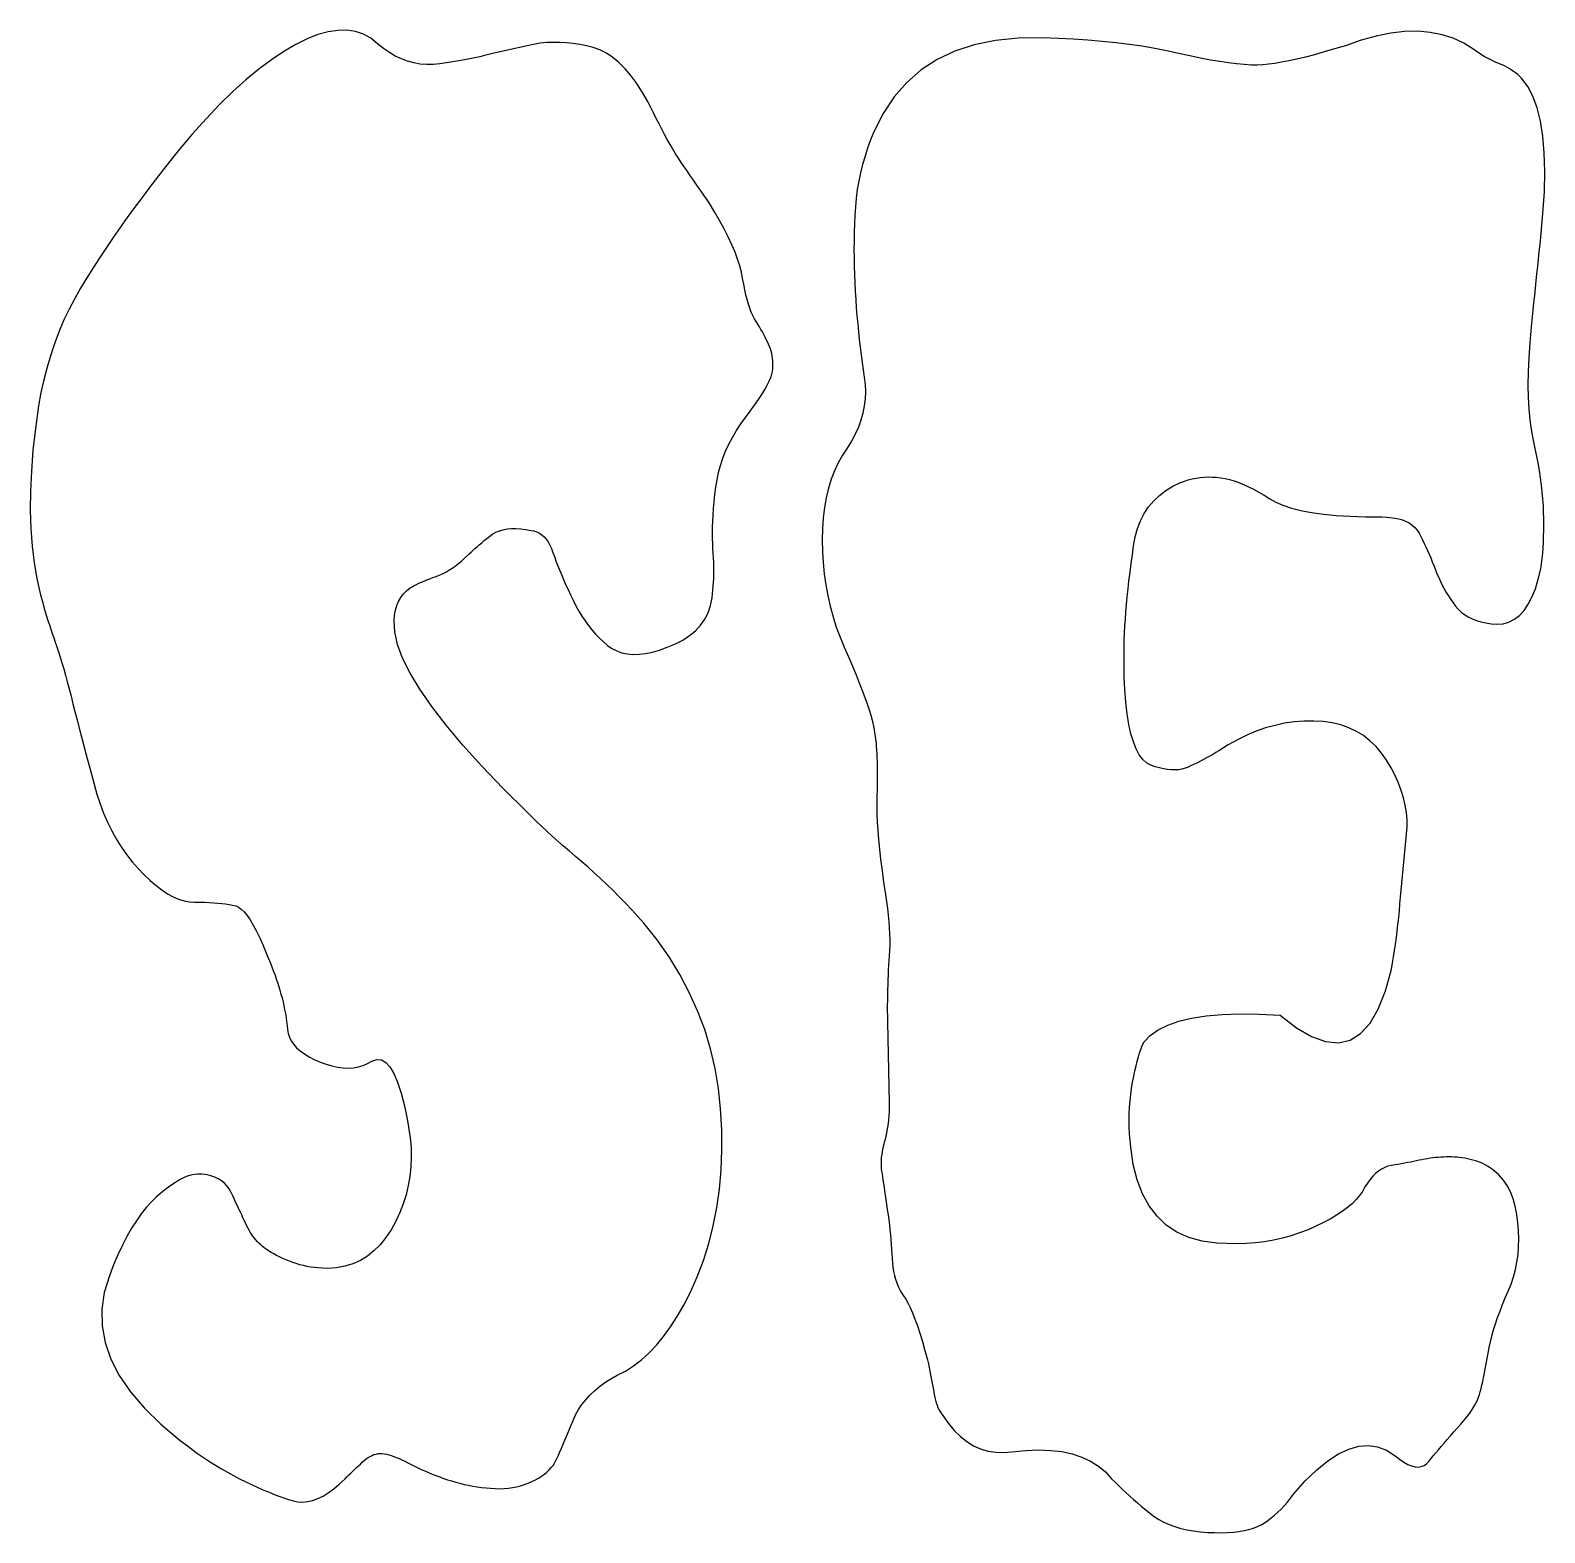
# Model space of a CAD drawing. Header units: millimetres. Extents: x 5 to 265, y 5 to 96.
# Drawn here: x 109.78 to 130, y 5 to 25.07 of the extents above; entities that cross this region are included whole.
import ezdxf

# ---------------------------------------------------------------- set-up
doc = ezdxf.new("R2010")
doc.units = ezdxf.units.MM

msp = doc.modelspace()

# ---------------------------------------------------------------- linework, layer by layer
at = {"layer": 'Schnitt'}
for points in [[(118.901, 17.69), (118.903, 17.741), (118.905, 17.793), (118.906, 17.847), (118.905, 17.903), (118.903, 17.961), (118.901, 18.02), (118.897, 18.082), (118.893, 18.145), (118.889, 18.211), (118.886, 18.28), (118.885, 18.353), (118.887, 18.429), (118.89, 18.509), (118.894, 18.593), (118.901, 18.68), (118.909, 18.771), (118.919, 18.866), (118.931, 18.964), (118.947, 19.063), (118.967, 19.161), (118.994, 19.257), (119.025, 19.353), (119.062, 19.447), (119.105, 19.539), (119.152, 19.631), (119.205, 19.721), (119.264, 19.81), (119.328, 19.898), (119.391, 19.982), (119.449, 20.061), (119.5, 20.136), (119.545, 20.205), (119.584, 20.269), (119.616, 20.328), (119.643, 20.381), (119.664, 20.43), (119.678, 20.474), (119.686, 20.512), (119.69, 20.547), (119.693, 20.583), (119.693, 20.617), (119.692, 20.651), (119.689, 20.685), (119.685, 20.718), (119.678, 20.75), (119.67, 20.782), (119.66, 20.814), (119.648, 20.845), (119.634, 20.876), (119.62, 20.907), (119.605, 20.939), (119.588, 20.971), (119.571, 21.005), (119.552, 21.038), (119.533, 21.072), (119.513, 21.107), (119.491, 21.142), (119.469, 21.177), (119.446, 21.215), (119.425, 21.258), (119.404, 21.304), (119.385, 21.355), (119.366, 21.411), (119.349, 21.471), (119.332, 21.535), (119.317, 21.603), (119.303, 21.676), (119.289, 21.753), (119.273, 21.835), (119.251, 21.92), (119.222, 22.011), (119.187, 22.105), (119.145, 22.204), (119.097, 22.307), (119.043, 22.415), (118.982, 22.527), (118.915, 22.643), (118.842, 22.764), (118.806, 22.815), (118.769, 22.867), (118.733, 22.92), (118.696, 22.973), (118.659, 23.026), (118.622, 23.08), (118.584, 23.135), (118.547, 23.19), (118.509, 23.245), (118.47, 23.301), (118.432, 23.359), (118.394, 23.418), (118.356, 23.479), (118.319, 23.543), (118.282, 23.608), (118.245, 23.676), (118.208, 23.745), (118.172, 23.817), (118.135, 23.891), (118.099, 23.967), (118.027, 24.109), (117.953, 24.239), (117.876, 24.357), (117.798, 24.462), (117.719, 24.555), (117.637, 24.636), (117.554, 24.705), (117.469, 24.761), (117.382, 24.805), (117.293, 24.837), (117.204, 24.86), (117.115, 24.879), (117.026, 24.893), (116.937, 24.902), (116.849, 24.907), (116.761, 24.907), (116.673, 24.903), (116.585, 24.894), (116.498, 24.88), (116.41, 24.862), (115.95, 24.76), (115.897, 24.745), (115.84, 24.73), (115.779, 24.715), (115.714, 24.701), (115.646, 24.686), (115.574, 24.672), (115.498, 24.659), (115.418, 24.645), (115.334, 24.632), (115.246, 24.619), (115.157, 24.61), (115.07, 24.609), (114.983, 24.616), (114.898, 24.631), (114.814, 24.654), (114.732, 24.685), (114.65, 24.724), (114.571, 24.771), (114.492, 24.825), (114.414, 24.888), (114.324, 24.961), (114.225, 25.015), (114.119, 25.051), (114.005, 25.068), (113.883, 25.067), (113.754, 25.048), (113.617, 25.01), (113.473, 24.953), (113.32, 24.879), (113.16, 24.785), (112.995, 24.675), (112.827, 24.549), (112.655, 24.407), (112.481, 24.249), (112.303, 24.075), (112.123, 23.886), (111.939, 23.68), (111.752, 23.459), (111.562, 23.222), (111.369, 22.969), (111.268, 22.835), (111.169, 22.702), (111.071, 22.568), (110.976, 22.434), (110.883, 22.3), (110.792, 22.166), (110.703, 22.031), (110.616, 21.896), (110.531, 21.761), (110.448, 21.625), (110.369, 21.487), (110.294, 21.345), (110.225, 21.199), (110.161, 21.048), (110.102, 20.893), (110.049, 20.733), (110, 20.569), (109.957, 20.401), (109.918, 20.228), (109.885, 20.051), (109.844, 19.75), (109.812, 19.46), (109.79, 19.181), (109.778, 18.913), (109.776, 18.657), (109.784, 18.411), (109.801, 18.178), (109.828, 17.955), (109.864, 17.744), (109.91, 17.543), (109.926, 17.482), (109.942, 17.422), (109.959, 17.361), (109.976, 17.302), (109.994, 17.243), (110.012, 17.184), (110.031, 17.126), (110.05, 17.068), (110.069, 17.011), (110.09, 16.955), (110.11, 16.896), (110.132, 16.834), (110.153, 16.766), (110.176, 16.695), (110.198, 16.619), (110.222, 16.539), (110.245, 16.454), (110.27, 16.365), (110.295, 16.272), (110.32, 16.174), (110.346, 16.073), (110.373, 15.968), (110.401, 15.859), (110.43, 15.746), (110.461, 15.631), (110.492, 15.511), (110.524, 15.388), (110.557, 15.261), (110.592, 15.131), (110.627, 14.997), (110.665, 14.864), (110.708, 14.735), (110.755, 14.611), (110.807, 14.491), (110.864, 14.377), (110.925, 14.266), (110.991, 14.161), (111.061, 14.06), (111.136, 13.963), (111.216, 13.871), (111.297, 13.786), (111.377, 13.71), (111.456, 13.643), (111.533, 13.585), (111.609, 13.535), (111.684, 13.495), (111.757, 13.464), (111.83, 13.441), (111.901, 13.428), (111.971, 13.423), (112.038, 13.423), (112.103, 13.421), (112.165, 13.419), (112.224, 13.415), (112.281, 13.411), (112.334, 13.405), (112.385, 13.398), (112.433, 13.391), (112.478, 13.382), (112.521, 13.372), (112.557, 13.357), (112.594, 13.33), (112.633, 13.293), (112.672, 13.245), (112.713, 13.187), (112.754, 13.117), (112.797, 13.037), (112.84, 12.946), (112.885, 12.845), (112.93, 12.732), (112.95, 12.686), (112.97, 12.639), (112.989, 12.592), (113.008, 12.544), (113.026, 12.496), (113.044, 12.447), (113.061, 12.397), (113.078, 12.348), (113.094, 12.297), (113.109, 12.246), (113.124, 12.195), (113.138, 12.143), (113.151, 12.091), (113.163, 12.039), (113.173, 11.987), (113.183, 11.934), (113.192, 11.882), (113.199, 11.829), (113.206, 11.775), (113.212, 11.722), (113.221, 11.669), (113.237, 11.618), (113.262, 11.57), (113.294, 11.523), (113.333, 11.478), (113.381, 11.436), (113.436, 11.396), (113.498, 11.357), (113.569, 11.321), (113.647, 11.287), (113.727, 11.257), (113.805, 11.234), (113.881, 11.218), (113.954, 11.209), (114.024, 11.207), (114.092, 11.211), (114.157, 11.223), (114.22, 11.242), (114.28, 11.267), (114.338, 11.299), (114.403, 11.321), (114.465, 11.316), (114.523, 11.282), (114.579, 11.222), (114.632, 11.133), (114.682, 11.017), (114.728, 10.873), (114.772, 10.702), (114.812, 10.502), (114.849, 10.276), (114.861, 10.144), (114.864, 10.014), (114.859, 9.886), (114.845, 9.76), (114.824, 9.636), (114.794, 9.514), (114.756, 9.394), (114.71, 9.277), (114.656, 9.161), (114.594, 9.047), (114.524, 8.941), (114.448, 8.847), (114.366, 8.765), (114.278, 8.695), (114.184, 8.638), (114.084, 8.593), (113.977, 8.56), (113.865, 8.54), (113.746, 8.531), (113.621, 8.536), (113.57, 8.541), (113.52, 8.549), (113.471, 8.558), (113.423, 8.568), (113.375, 8.58), (113.328, 8.594), (113.282, 8.609), (113.236, 8.626), (113.192, 8.644), (113.148, 8.664), (113.105, 8.684), (113.065, 8.704), (113.028, 8.725), (112.992, 8.745), (112.959, 8.766), (112.928, 8.786), (112.9, 8.807), (112.873, 8.827), (112.849, 8.848), (112.828, 8.868), (112.808, 8.889), (112.788, 8.912), (112.769, 8.935), (112.75, 8.96), (112.732, 8.987), (112.714, 9.014), (112.697, 9.043), (112.68, 9.073), (112.664, 9.104), (112.649, 9.137), (112.633, 9.171), (112.616, 9.207), (112.599, 9.244), (112.581, 9.282), (112.562, 9.322), (112.543, 9.364), (112.522, 9.407), (112.501, 9.452), (112.479, 9.499), (112.457, 9.546), (112.432, 9.593), (112.402, 9.634), (112.368, 9.67), (112.33, 9.702), (112.287, 9.729), (112.24, 9.751), (112.189, 9.768), (112.133, 9.78), (112.073, 9.787), (112.009, 9.79), (111.967, 9.786), (111.921, 9.777), (111.873, 9.762), (111.823, 9.74), (111.769, 9.713), (111.713, 9.679), (111.653, 9.639), (111.591, 9.593), (111.526, 9.541), (111.459, 9.482), (111.39, 9.417), (111.323, 9.342), (111.257, 9.259), (111.193, 9.167), (111.129, 9.067), (111.067, 8.957), (111.006, 8.839), (110.947, 8.713), (110.889, 8.577), (110.832, 8.433), (110.763, 8.209), (110.73, 7.985), (110.734, 7.762), (110.774, 7.541), (110.851, 7.32), (110.964, 7.1), (111.113, 6.882), (111.299, 6.664), (111.52, 6.448), (111.779, 6.232), (111.856, 6.172), (111.933, 6.114), (112.011, 6.057), (112.09, 6.003), (112.169, 5.951), (112.248, 5.901), (112.329, 5.853), (112.409, 5.807), (112.49, 5.763), (112.572, 5.721), (112.653, 5.681), (112.732, 5.643), (112.808, 5.608), (112.883, 5.575), (112.956, 5.545), (113.026, 5.516), (113.095, 5.49), (113.162, 5.467), (113.226, 5.445), (113.288, 5.426), (113.351, 5.413), (113.414, 5.409), (113.48, 5.415), (113.546, 5.43), (113.615, 5.455), (113.685, 5.489), (113.756, 5.533), (113.829, 5.586), (113.903, 5.649), (113.979, 5.721), (114.005, 5.746), (114.031, 5.771), (114.056, 5.796), (114.082, 5.821), (114.107, 5.845), (114.133, 5.87), (114.159, 5.893), (114.184, 5.917), (114.21, 5.941), (114.235, 5.964), (114.261, 5.985), (114.287, 6.004), (114.313, 6.02), (114.34, 6.033), (114.366, 6.044), (114.393, 6.051), (114.421, 6.056), (114.448, 6.058), (114.476, 6.057), (114.504, 6.053), (114.533, 6.047), (114.563, 6.039), (114.595, 6.03), (114.629, 6.018), (114.664, 6.005), (114.701, 5.99), (114.739, 5.974), (114.778, 5.955), (114.82, 5.935), (114.862, 5.913), (114.906, 5.89), (114.951, 5.868), (114.997, 5.846), (115.044, 5.825), (115.093, 5.804), (115.142, 5.784), (115.192, 5.764), (115.243, 5.745), (115.295, 5.726), (115.348, 5.708), (115.403, 5.691), (115.457, 5.675), (115.513, 5.66), (115.57, 5.646), (115.627, 5.634), (115.685, 5.623), (115.743, 5.614), (115.803, 5.605), (115.863, 5.598), (115.924, 5.593), (115.985, 5.589), (116.045, 5.588), (116.103, 5.59), (116.16, 5.595), (116.215, 5.602), (116.27, 5.613), (116.323, 5.626), (116.375, 5.642), (116.425, 5.661), (116.474, 5.682), (116.521, 5.706), (116.565, 5.73), (116.605, 5.756), (116.642, 5.783), (116.676, 5.81), (116.706, 5.839), (116.733, 5.869), (116.757, 5.899), (116.777, 5.931), (116.794, 5.964), (116.81, 5.999), (116.828, 6.038), (116.847, 6.082), (116.868, 6.13), (116.89, 6.181), (116.914, 6.237), (116.939, 6.297), (116.966, 6.361), (116.995, 6.429), (117.025, 6.501), (117.058, 6.574), (117.097, 6.644), (117.142, 6.711), (117.193, 6.775), (117.249, 6.837), (117.31, 6.896), (117.378, 6.952), (117.45, 7.005), (117.529, 7.055), (117.613, 7.103), (117.724, 7.16), (117.832, 7.228), (117.937, 7.309), (118.039, 7.401), (118.138, 7.506), (118.234, 7.621), (118.326, 7.749), (118.416, 7.889), (118.502, 8.04), (118.586, 8.203), (118.682, 8.416), (118.766, 8.637), (118.837, 8.865), (118.897, 9.1), (118.944, 9.342), (118.979, 9.591), (119.001, 9.847), (119.011, 10.111), (119.009, 10.382), (118.995, 10.66), (118.966, 10.933), (118.921, 11.201), (118.86, 11.463), (118.782, 11.72), (118.688, 11.971), (118.577, 12.216), (118.451, 12.456), (118.307, 12.69), (118.148, 12.919), (117.971, 13.142), (117.889, 13.233), (117.807, 13.322), (117.725, 13.409), (117.642, 13.494), (117.559, 13.577), (117.476, 13.658), (117.392, 13.737), (117.308, 13.813), (117.224, 13.888), (117.14, 13.961), (117.056, 14.032), (116.975, 14.102), (116.897, 14.171), (116.82, 14.239), (116.746, 14.306), (116.675, 14.372), (116.605, 14.437), (116.538, 14.501), (116.473, 14.564), (116.41, 14.626), (116.093, 14.94), (115.808, 15.238), (115.553, 15.52), (115.33, 15.785), (115.137, 16.034), (114.976, 16.266), (114.847, 16.482), (114.748, 16.682), (114.681, 16.865), (114.645, 17.032), (114.638, 17.111), (114.637, 17.186), (114.642, 17.257), (114.653, 17.322), (114.67, 17.383), (114.694, 17.44), (114.724, 17.492), (114.759, 17.539), (114.801, 17.582), (114.849, 17.62), (114.876, 17.636), (114.904, 17.651), (114.934, 17.666), (114.966, 17.682), (115, 17.697), (115.035, 17.712), (115.072, 17.728), (115.111, 17.743), (115.152, 17.758), (115.195, 17.774), (115.238, 17.79), (115.281, 17.81), (115.324, 17.831), (115.367, 17.856), (115.409, 17.882), (115.451, 17.912), (115.493, 17.944), (115.535, 17.978), (115.576, 18.016), (115.617, 18.055), (115.639, 18.076), (115.662, 18.098), (115.687, 18.121), (115.713, 18.145), (115.742, 18.17), (115.772, 18.196), (115.804, 18.224), (115.838, 18.252), (115.874, 18.281), (115.911, 18.311), (115.951, 18.34), (115.995, 18.363), (116.042, 18.383), (116.092, 18.397), (116.145, 18.407), (116.202, 18.412), (116.262, 18.413), (116.325, 18.409), (116.392, 18.401), (116.462, 18.388), (116.501, 18.38), (116.539, 18.368), (116.574, 18.351), (116.607, 18.329), (116.638, 18.302), (116.666, 18.27), (116.692, 18.233), (116.716, 18.191), (116.737, 18.145), (116.756, 18.094), (116.775, 18.039), (116.795, 17.982), (116.818, 17.923), (116.842, 17.862), (116.868, 17.799), (116.896, 17.734), (116.925, 17.667), (116.957, 17.598), (116.99, 17.527), (117.025, 17.454), (117.061, 17.381), (117.1, 17.311), (117.141, 17.244), (117.184, 17.18), (117.229, 17.118), (117.276, 17.059), (117.326, 17.003), (117.377, 16.95), (117.43, 16.9), (117.485, 16.852), (117.544, 16.811), (117.607, 16.778), (117.675, 16.753), (117.747, 16.738), (117.824, 16.731), (117.906, 16.733), (117.992, 16.743), (118.083, 16.762), (118.179, 16.79), (118.279, 16.827), (118.391, 16.871), (118.491, 16.923), (118.581, 16.982), (118.659, 17.048), (118.726, 17.121), (118.782, 17.202), (118.827, 17.289), (118.86, 17.384), (118.882, 17.486), (118.893, 17.595), (118.897, 17.642)], [(121.241, 10.572), (121.237, 10.519), (121.231, 10.468), (121.224, 10.417), (121.216, 10.367), (121.206, 10.319), (121.195, 10.271), (121.183, 10.225), (121.171, 10.179), (121.161, 10.135), (121.153, 10.092), (121.146, 10.051), (121.141, 10.01), (121.139, 9.971), (121.137, 9.933), (121.138, 9.897), (121.14, 9.862), (121.145, 9.828), (121.15, 9.793), (121.156, 9.754), (121.162, 9.712), (121.169, 9.666), (121.177, 9.617), (121.185, 9.564), (121.193, 9.507), (121.202, 9.447), (121.211, 9.383), (121.221, 9.316), (121.231, 9.247), (121.24, 9.179), (121.249, 9.112), (121.256, 9.046), (121.263, 8.98), (121.269, 8.915), (121.274, 8.851), (121.279, 8.788), (121.282, 8.725), (121.285, 8.664), (121.289, 8.603), (121.296, 8.545), (121.305, 8.49), (121.316, 8.436), (121.33, 8.385), (121.347, 8.336), (121.366, 8.29), (121.388, 8.246), (121.412, 8.204), (121.439, 8.165), (121.468, 8.121), (121.497, 8.069), (121.527, 8.007), (121.558, 7.935), (121.589, 7.854), (121.622, 7.764), (121.655, 7.664), (121.689, 7.554), (121.723, 7.436), (121.759, 7.307), (121.769, 7.257), (121.779, 7.207), (121.788, 7.158), (121.798, 7.111), (121.807, 7.064), (121.816, 7.019), (121.824, 6.974), (121.833, 6.931), (121.841, 6.888), (121.848, 6.847), (121.856, 6.807), (121.865, 6.77), (121.875, 6.735), (121.885, 6.703), (121.896, 6.674), (121.908, 6.647), (121.921, 6.623), (121.934, 6.601), (121.949, 6.582), (121.964, 6.565), (122.037, 6.459), (122.115, 6.366), (122.197, 6.285), (122.283, 6.217), (122.373, 6.162), (122.467, 6.12), (122.565, 6.09), (122.668, 6.074), (122.774, 6.07), (122.885, 6.079), (123.069, 6.098), (123.241, 6.106), (123.402, 6.1), (123.552, 6.083), (123.691, 6.053), (123.818, 6.011), (123.935, 5.957), (124.039, 5.891), (124.133, 5.812), (124.216, 5.721), (124.262, 5.675), (124.31, 5.629), (124.358, 5.582), (124.408, 5.536), (124.459, 5.49), (124.51, 5.444), (124.563, 5.398), (124.617, 5.352), (124.672, 5.306), (124.727, 5.26), (124.786, 5.216), (124.848, 5.176), (124.915, 5.14), (124.985, 5.109), (125.06, 5.081), (125.139, 5.057), (125.222, 5.038), (125.309, 5.023), (125.4, 5.011), (125.495, 5.004), (125.59, 5.001), (125.679, 5), (125.764, 5.003), (125.843, 5.008), (125.917, 5.017), (125.986, 5.029), (126.05, 5.044), (126.109, 5.061), (126.163, 5.082), (126.212, 5.106), (126.257, 5.134), (126.303, 5.164), (126.347, 5.197), (126.392, 5.233), (126.436, 5.273), (126.479, 5.315), (126.521, 5.361), (126.564, 5.409), (126.605, 5.461), (126.647, 5.516), (126.803, 5.691), (126.955, 5.839), (127.102, 5.96), (127.244, 6.052), (127.382, 6.117), (127.516, 6.155), (127.644, 6.164), (127.769, 6.146), (127.888, 6.101), (128.003, 6.028), (128.063, 5.981), (128.119, 5.943), (128.172, 5.913), (128.222, 5.893), (128.268, 5.881), (128.312, 5.877), (128.351, 5.883), (128.388, 5.897), (128.421, 5.919), (128.451, 5.951), (128.48, 5.988), (128.511, 6.026), (128.544, 6.066), (128.58, 6.109), (128.617, 6.152), (128.657, 6.198), (128.698, 6.246), (128.741, 6.295), (128.787, 6.346), (128.835, 6.399), (128.881, 6.452), (128.924, 6.503), (128.963, 6.552), (128.998, 6.599), (129.03, 6.645), (129.057, 6.689), (129.081, 6.731), (129.101, 6.771), (129.117, 6.81), (129.129, 6.847), (129.139, 6.884), (129.15, 6.926), (129.161, 6.971), (129.172, 7.021), (129.183, 7.074), (129.195, 7.131), (129.207, 7.191), (129.219, 7.256), (129.231, 7.325), (129.244, 7.397), (129.258, 7.472), (129.275, 7.549), (129.295, 7.627), (129.318, 7.708), (129.343, 7.79), (129.371, 7.874), (129.403, 7.96), (129.436, 8.048), (129.473, 8.137), (129.513, 8.228), (129.551, 8.322), (129.583, 8.417), (129.609, 8.514), (129.629, 8.613), (129.644, 8.715), (129.652, 8.818), (129.655, 8.924), (129.652, 9.031), (129.643, 9.141), (129.628, 9.252), (129.606, 9.361), (129.577, 9.461), (129.541, 9.553), (129.497, 9.637), (129.446, 9.713), (129.387, 9.78), (129.321, 9.84), (129.247, 9.891), (129.166, 9.934), (129.078, 9.969), (129.042, 9.978), (129.006, 9.987), (128.97, 9.995), (128.934, 10.001), (128.899, 10.007), (128.863, 10.012), (128.827, 10.015), (128.791, 10.018), (128.755, 10.019), (128.719, 10.02), (128.684, 10.019), (128.648, 10.018), (128.612, 10.016), (128.576, 10.014), (128.54, 10.01), (128.504, 10.006), (128.469, 10.001), (128.433, 9.995), (128.397, 9.989), (128.361, 9.981), (128.325, 9.974), (128.287, 9.966), (128.249, 9.958), (128.21, 9.951), (128.169, 9.943), (128.128, 9.935), (128.085, 9.928), (128.042, 9.92), (127.997, 9.912), (127.952, 9.905), (127.906, 9.894), (127.863, 9.879), (127.82, 9.857), (127.78, 9.831), (127.741, 9.799), (127.703, 9.762), (127.667, 9.719), (127.632, 9.671), (127.599, 9.618), (127.568, 9.559), (127.528, 9.503), (127.481, 9.449), (127.427, 9.395), (127.365, 9.342), (127.296, 9.29), (127.219, 9.24), (127.135, 9.19), (127.044, 9.142), (126.945, 9.094), (126.839, 9.047), (126.727, 9.004), (126.614, 8.967), (126.498, 8.935), (126.38, 8.908), (126.26, 8.887), (126.137, 8.872), (126.012, 8.863), (125.885, 8.859), (125.755, 8.861), (125.623, 8.868), (125.427, 8.895), (125.249, 8.944), (125.089, 9.016), (124.947, 9.11), (124.823, 9.227), (124.717, 9.366), (124.629, 9.527), (124.558, 9.712), (124.506, 9.918), (124.471, 10.148), (124.462, 10.239), (124.456, 10.33), (124.452, 10.42), (124.451, 10.508), (124.452, 10.596), (124.456, 10.682), (124.462, 10.768), (124.471, 10.852), (124.483, 10.935), (124.497, 11.018), (124.512, 11.097), (124.528, 11.17), (124.543, 11.238), (124.558, 11.3), (124.574, 11.357), (124.589, 11.408), (124.605, 11.453), (124.62, 11.493), (124.635, 11.527), (124.651, 11.555), (124.733, 11.642), (124.838, 11.717), (124.965, 11.781), (125.113, 11.834), (125.284, 11.875), (125.477, 11.905), (125.691, 11.924), (125.928, 11.932), (126.187, 11.928), (126.467, 11.914), (126.685, 11.745), (126.887, 11.627), (127.074, 11.56), (127.245, 11.545), (127.402, 11.581), (127.542, 11.668), (127.668, 11.806), (127.778, 11.995), (127.872, 12.236), (127.952, 12.528), (127.967, 12.61), (127.981, 12.694), (127.994, 12.778), (128.007, 12.863), (128.019, 12.95), (128.03, 13.037), (128.04, 13.126), (128.05, 13.216), (128.059, 13.306), (128.067, 13.398), (128.075, 13.49), (128.083, 13.583), (128.091, 13.675), (128.1, 13.768), (128.108, 13.862), (128.118, 13.955), (128.127, 14.049), (128.137, 14.143), (128.146, 14.237), (128.156, 14.332), (128.163, 14.427), (128.162, 14.523), (128.154, 14.619), (128.138, 14.717), (128.115, 14.815), (128.084, 14.914), (128.046, 15.013), (128.001, 15.114), (127.948, 15.215), (127.888, 15.317), (127.82, 15.414), (127.747, 15.502), (127.666, 15.579), (127.579, 15.647), (127.485, 15.704), (127.384, 15.752), (127.277, 15.789), (127.163, 15.817), (127.043, 15.834), (126.915, 15.842), (126.785, 15.84), (126.656, 15.83), (126.527, 15.811), (126.399, 15.784), (126.272, 15.749), (126.146, 15.705), (126.021, 15.653), (125.896, 15.592), (125.772, 15.523), (125.649, 15.445), (125.608, 15.42), (125.567, 15.395), (125.526, 15.372), (125.485, 15.349), (125.444, 15.327), (125.403, 15.305), (125.362, 15.285), (125.321, 15.265), (125.28, 15.246), (125.239, 15.227), (125.197, 15.212), (125.154, 15.2), (125.108, 15.192), (125.061, 15.189), (125.012, 15.189), (124.961, 15.194), (124.909, 15.202), (124.854, 15.215), (124.798, 15.232), (124.74, 15.253), (124.684, 15.284), (124.632, 15.33), (124.585, 15.392), (124.544, 15.47), (124.507, 15.563), (124.475, 15.672), (124.447, 15.797), (124.425, 15.937), (124.407, 16.093), (124.395, 16.264), (124.39, 16.341), (124.386, 16.42), (124.384, 16.501), (124.382, 16.583), (124.382, 16.667), (124.382, 16.752), (124.384, 16.839), (124.386, 16.927), (124.39, 17.017), (124.395, 17.108), (124.4, 17.202), (124.407, 17.299), (124.416, 17.399), (124.425, 17.501), (124.436, 17.607), (124.448, 17.716), (124.462, 17.828), (124.477, 17.944), (124.493, 18.062), (124.51, 18.183), (124.532, 18.302), (124.564, 18.413), (124.604, 18.517), (124.653, 18.613), (124.711, 18.701), (124.779, 18.782), (124.855, 18.855), (124.94, 18.92), (125.034, 18.978), (125.137, 19.028), (125.188, 19.047), (125.24, 19.063), (125.293, 19.076), (125.346, 19.087), (125.399, 19.095), (125.453, 19.1), (125.508, 19.102), (125.563, 19.101), (125.618, 19.098), (125.674, 19.092), (125.731, 19.082), (125.79, 19.068), (125.851, 19.05), (125.914, 19.028), (125.978, 19.002), (126.044, 18.972), (126.112, 18.938), (126.182, 18.899), (126.253, 18.857), (126.327, 18.81), (126.409, 18.764), (126.505, 18.723), (126.617, 18.686), (126.744, 18.655), (126.887, 18.628), (127.044, 18.606), (127.216, 18.589), (127.404, 18.577), (127.606, 18.569), (127.824, 18.567), (127.898, 18.565), (127.967, 18.558), (128.03, 18.547), (128.088, 18.532), (128.14, 18.513), (128.188, 18.489), (128.23, 18.46), (128.266, 18.428), (128.297, 18.391), (128.323, 18.349), (128.346, 18.305), (128.368, 18.26), (128.391, 18.214), (128.413, 18.167), (128.435, 18.119), (128.456, 18.07), (128.478, 18.02), (128.499, 17.969), (128.52, 17.917), (128.54, 17.863), (128.561, 17.81), (128.584, 17.758), (128.607, 17.707), (128.632, 17.657), (128.659, 17.607), (128.686, 17.559), (128.715, 17.512), (128.745, 17.466), (128.776, 17.421), (128.809, 17.377), (128.844, 17.335), (128.884, 17.298), (128.928, 17.264), (128.977, 17.234), (129.03, 17.208), (129.087, 17.185), (129.148, 17.167), (129.214, 17.152), (129.285, 17.141), (129.359, 17.134), (129.443, 17.141), (129.522, 17.164), (129.595, 17.201), (129.662, 17.253), (129.724, 17.319), (129.78, 17.401), (129.83, 17.498), (129.875, 17.609), (129.914, 17.735), (129.948, 17.876), (129.957, 17.944), (129.966, 18.013), (129.973, 18.084), (129.979, 18.157), (129.983, 18.231), (129.986, 18.308), (129.988, 18.386), (129.989, 18.466), (129.988, 18.547), (129.986, 18.631), (129.982, 18.717), (129.976, 18.806), (129.968, 18.897), (129.958, 18.991), (129.945, 19.088), (129.929, 19.188), (129.912, 19.291), (129.892, 19.397), (129.87, 19.505), (129.845, 19.616), (129.822, 19.735), (129.804, 19.865), (129.792, 20.007), (129.784, 20.161), (129.781, 20.326), (129.784, 20.504), (129.792, 20.693), (129.804, 20.894), (129.822, 21.106), (129.845, 21.331), (129.856, 21.428), (129.866, 21.525), (129.876, 21.623), (129.886, 21.72), (129.897, 21.817), (129.907, 21.914), (129.917, 22.011), (129.927, 22.109), (129.938, 22.206), (129.948, 22.303), (129.977, 22.619), (129.995, 22.912), (130, 23.182), (129.993, 23.429), (129.973, 23.653), (129.942, 23.854), (129.898, 24.032), (129.841, 24.187), (129.773, 24.318), (129.692, 24.427), (129.666, 24.452), (129.639, 24.476), (129.612, 24.498), (129.583, 24.519), (129.554, 24.539), (129.525, 24.558), (129.494, 24.575), (129.463, 24.591), (129.43, 24.606), (129.398, 24.619), (129.364, 24.633), (129.331, 24.647), (129.297, 24.663), (129.262, 24.681), (129.228, 24.699), (129.193, 24.719), (129.158, 24.74), (129.123, 24.762), (129.088, 24.786), (129.052, 24.811), (128.92, 24.895), (128.779, 24.961), (128.629, 25.009), (128.471, 25.04), (128.304, 25.054), (128.128, 25.051), (127.943, 25.03), (127.75, 24.991), (127.548, 24.935), (127.338, 24.862), (127.193, 24.818), (127.056, 24.778), (126.927, 24.742), (126.805, 24.711), (126.691, 24.683), (126.585, 24.66), (126.487, 24.64), (126.396, 24.625), (126.313, 24.614), (126.237, 24.606), (126.161, 24.603), (126.078, 24.604), (125.985, 24.609), (125.885, 24.619), (125.777, 24.632), (125.66, 24.649), (125.535, 24.671), (125.402, 24.696), (125.261, 24.726), (125.111, 24.76), (124.955, 24.794), (124.793, 24.825), (124.625, 24.854), (124.452, 24.879), (124.273, 24.901), (124.089, 24.92), (123.898, 24.935), (123.703, 24.948), (123.501, 24.958), (123.294, 24.965), (122.968, 24.961), (122.664, 24.931), (122.382, 24.873), (122.123, 24.789), (121.887, 24.677), (121.673, 24.538), (121.481, 24.372), (121.313, 24.178), (121.166, 23.958), (121.042, 23.711), (120.998, 23.603), (120.958, 23.494), (120.923, 23.385), (120.891, 23.275), (120.863, 23.164), (120.84, 23.052), (120.82, 22.94), (120.805, 22.826), (120.794, 22.712), (120.786, 22.598), (120.782, 22.483), (120.779, 22.368), (120.777, 22.254), (120.776, 22.141), (120.777, 22.028), (120.779, 21.916), (120.782, 21.804), (120.786, 21.693), (120.792, 21.582), (120.799, 21.472), (120.807, 21.362), (120.816, 21.254), (120.826, 21.147), (120.836, 21.042), (120.847, 20.937), (120.859, 20.834), (120.872, 20.733), (120.885, 20.632), (120.899, 20.533), (120.914, 20.435), (120.926, 20.338), (120.93, 20.242), (120.926, 20.146), (120.914, 20.05), (120.895, 19.955), (120.868, 19.861), (120.834, 19.767), (120.792, 19.674), (120.742, 19.581), (120.684, 19.488), (120.621, 19.393), (120.564, 19.292), (120.514, 19.184), (120.471, 19.071), (120.435, 18.951), (120.405, 18.825), (120.381, 18.693), (120.365, 18.555), (120.355, 18.41), (120.351, 18.26), (120.354, 18.107), (120.363, 17.957), (120.378, 17.809), (120.398, 17.662), (120.425, 17.518), (120.457, 17.376), (120.496, 17.235), (120.54, 17.097), (120.59, 16.961), (120.646, 16.827), (120.702, 16.697), (120.755, 16.575), (120.803, 16.46), (120.846, 16.352), (120.886, 16.251), (120.921, 16.157), (120.951, 16.071), (120.977, 15.992), (120.999, 15.919), (121.017, 15.854), (121.027, 15.813), (121.036, 15.771), (121.044, 15.728), (121.052, 15.685), (121.058, 15.64), (121.064, 15.595), (121.07, 15.549), (121.074, 15.502), (121.078, 15.455), (121.081, 15.407), (121.083, 15.356), (121.085, 15.303), (121.086, 15.247), (121.087, 15.188), (121.087, 15.125), (121.087, 15.06), (121.086, 14.991), (121.085, 14.919), (121.083, 14.845), (121.081, 14.767), (121.08, 14.683), (121.081, 14.59), (121.086, 14.489), (121.093, 14.378), (121.103, 14.258), (121.116, 14.13), (121.132, 13.992), (121.15, 13.846), (121.172, 13.69), (121.196, 13.526), (121.21, 13.43), (121.222, 13.337), (121.233, 13.248), (121.241, 13.161), (121.247, 13.078), (121.251, 12.998), (121.253, 12.92), (121.253, 12.846), (121.251, 12.775), (121.247, 12.707), (121.242, 12.645), (121.238, 12.582), (121.234, 12.518), (121.231, 12.453), (121.228, 12.387), (121.226, 12.32), (121.224, 12.252), (121.222, 12.183), (121.222, 12.113), (121.221, 12.041), (121.247, 10.736), (121.246, 10.681), (121.244, 10.626)]]:
    msp.add_lwpolyline(points, close=True, dxfattribs=at)

doc.saveas('drawing.dxf')
